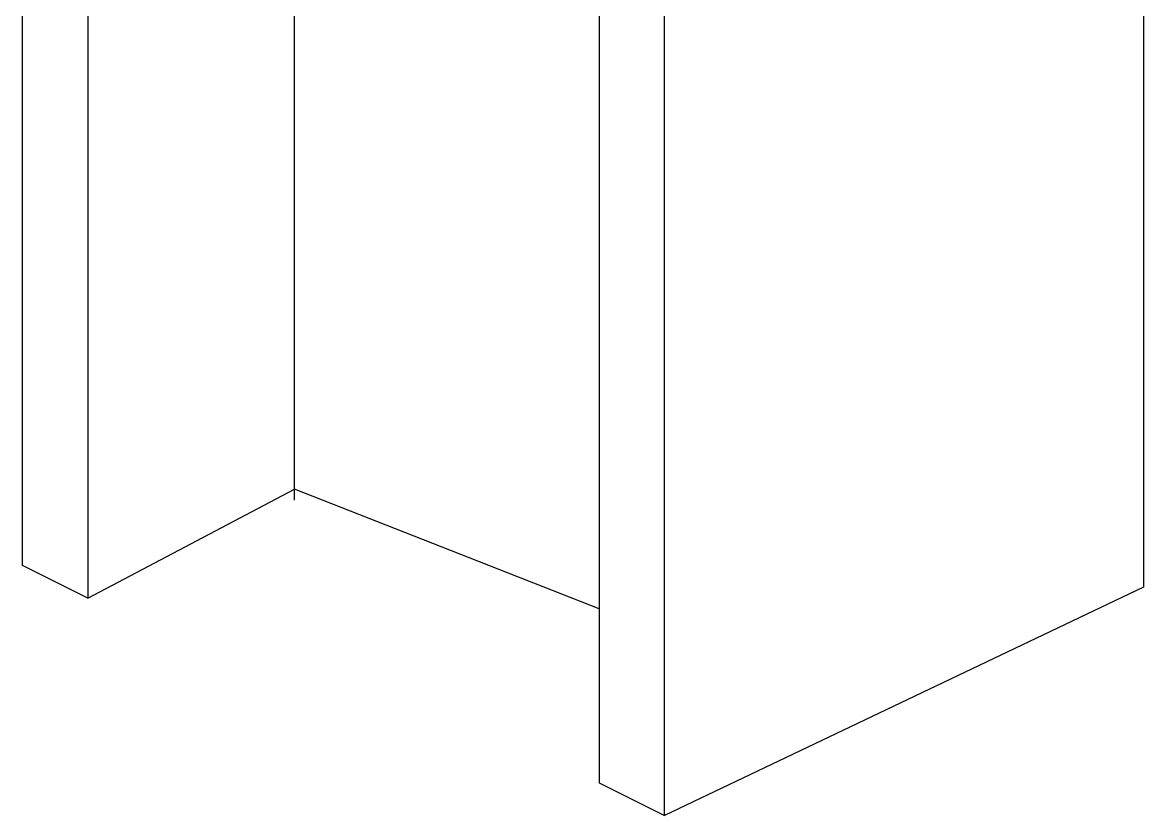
# Model space of a CAD drawing. Extents: x 0 to 420, y 0 to 297.
# Drawn here: x 104.07 to 118.49, y 61.96 to 72.18 of the extents above; entities that cross this region are included whole.
import ezdxf

# ---------------------------------------------------------------- set-up
doc = ezdxf.new("R2010")
doc.units = 0
doc.header["$MEASUREMENT"] = 0
doc.layers.add('ИЗОМЕТРИЯ', color=7, linetype='CONTINUOUS')

msp = doc.modelspace()

# ---------------------------------------------------------------- linework, layer by layer
at = {"layer": 'ИЗОМЕТРИЯ', "linetype": 'Continuous'}
for p, q in [((107.568, 66.025375), (107.568, 99.780438)), ((104.066437, 65.185), (104.066437, 98.8)), ((118.492875, 98.519875), (118.492875, 64.904875)), ((104.906813, 98.379813), (104.906813, 64.764813)), ((111.48975, 95.99875), (111.48975, 62.38375)), ((112.330125, 61.963563), (112.330125, 95.578563)), ((104.906813, 64.764813), (107.568, 66.165438)), ((111.48975, 64.62475), (107.568, 66.165438)), ((104.906813, 64.764813), (104.066437, 65.185)), ((118.492875, 64.904875), (112.330125, 61.963563)), ((111.48975, 62.38375), (112.330125, 61.963563))]:
    msp.add_line(p, q, dxfattribs=at)

doc.saveas('drawing.dxf')
